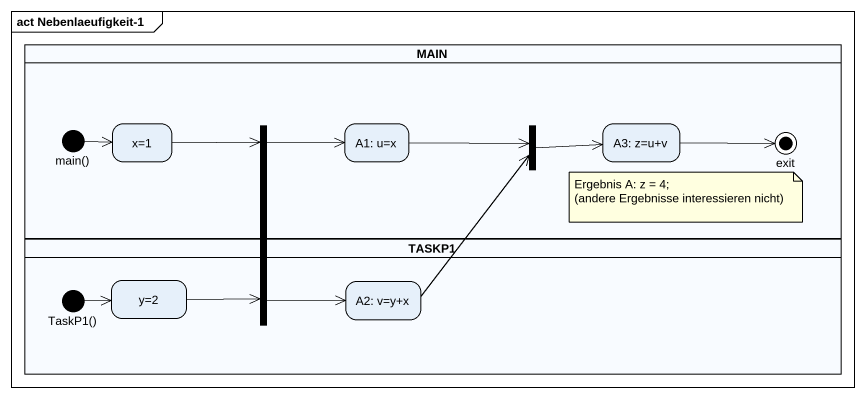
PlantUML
@startuml
mainframe act Nebenlaeufigkeit-1
hide empty description
state MAIN <<partition>> {
  state "main()" as main <<start>>
  state "x=1" as x_1
  state "A1: u=x" as A1_u_x
  state fork2 <<join>>
  state "A3: z=u+v" as A3_z_u_v
  state exit <<end>>
}
state fork1 <<fork>>
state TASKP1 <<partition>> {
  state "TaskP1()" as TaskP1 <<start>>
  state "y=2" as y_2
  state "A2: v=y+x" as A2_v_y_x
}
main -right-> x_1
x_1 --> fork1
fork1 -up-> A1_u_x
fork1 --> A2_v_y_x
A1_u_x -right-> fork2
fork2 -right-> A3_z_u_v
A3_z_u_v -right-> exit
TaskP1 -right-> y_2
y_2 -up-> fork1
A2_v_y_x -up-> fork2
note as N1
  Ergebnis A: z = 4;
  (andere Ergebnisse interessieren nicht)
end note
@enduml
